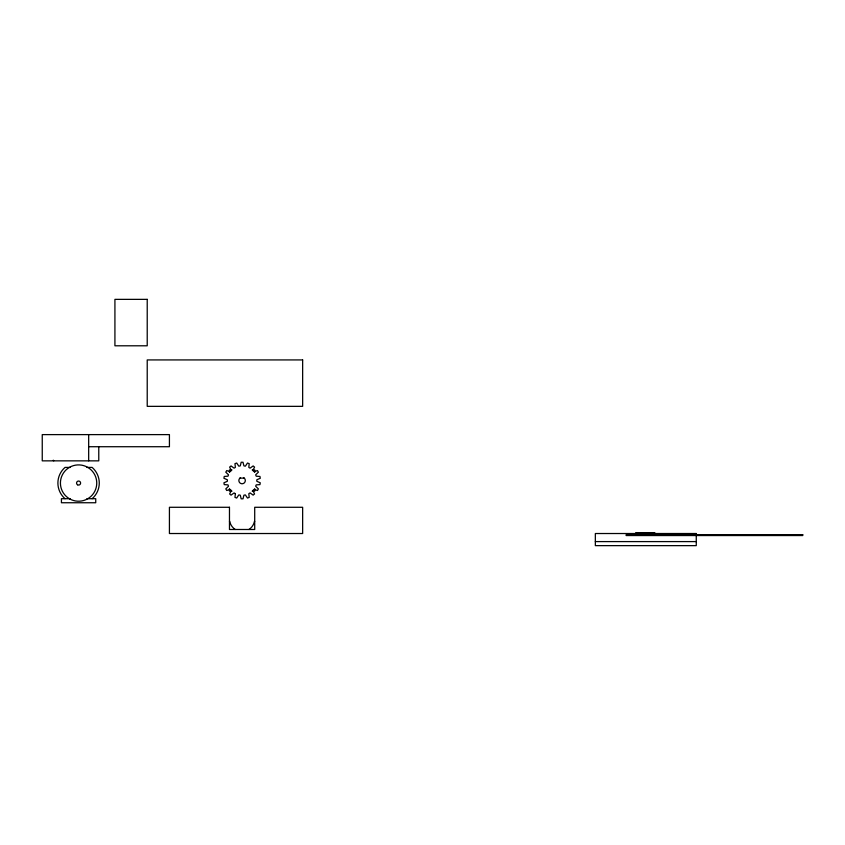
<?xml version="1.0" encoding="UTF-8"?>
<svg xmlns="http://www.w3.org/2000/svg" width="845" height="845" viewBox="0 0 845 845"><rect width="100%" height="100%" fill="white"/><g stroke="black" fill="none" stroke-linecap="round" stroke-linejoin="round"><path stroke-width="1.27" d="M88.672 446.72L169.422 446.72L169.422 434.615L42.25 434.615L42.25 460.852L98.77 460.852L98.77 446.72M70.198 467.412L65.044 467.412A20.692 20.692 0 0 0 65.044 498.698M86.972 467.412L92.126 467.412A20.692 20.692 0 0 1 92.126 498.698M231.995 469.936L229.47 469.936L229.47 472.429M252.18 469.936L254.704 469.936L254.704 472.429M239.948 478.112L244.226 478.112M231.995 491.135L229.47 491.135L229.47 488.642M252.18 491.135L254.704 491.135L254.704 488.642M70.198 498.698L61.431 498.698L61.431 502.743L95.738 502.743L95.738 498.698L86.972 498.698M229.47 521.407L229.724 521.407A12.612 12.612 0 0 0 235.248 529.488M254.704 521.407L254.451 521.407A12.612 12.612 0 0 1 248.937 529.488M595.345 541.592L696.269 541.592M654.812 533.522L654.812 532.72L635.715 532.72L635.715 533.522M88.672 434.615L88.672 460.852M243.856 477.826A3.232 3.232 0 0 1 244.522 482.653A3.232 3.232 0 0 1 239.653 482.653A3.232 3.232 0 0 1 240.318 477.826M53.731 460.852A20.692 20.692 0 0 1 53.277 460.198M235.364 493.66L234.973 497.409L236.695 498.032L238.808 494.906L240.265 495.159L241.174 498.825L243.001 498.825L243.92 495.159L245.377 494.906L247.479 498.032L249.201 497.409L248.81 493.66L250.088 492.92L253.141 495.128L254.546 493.955L252.898 490.565L253.849 489.435L257.471 490.47L258.38 488.885L255.676 486.266L256.183 484.872L259.943 484.607L260.26 482.812L256.817 481.27L256.817 479.791L260.26 478.259L259.943 476.453L256.183 476.189L255.676 474.805L258.38 472.186L257.471 470.602L253.849 471.637L252.898 470.507L254.546 467.116L253.141 465.944L250.088 468.151L248.81 467.412L249.201 463.662L247.479 463.039L245.377 466.165L243.92 465.901L243.001 462.247L241.174 462.247L240.265 465.901L238.808 466.165L236.695 463.039L234.973 463.662L235.364 467.412L234.086 468.151L231.034 465.944L229.639 467.116L231.287 470.507L230.336 471.637L226.713 470.602L225.795 472.186L228.509 474.805L228.002 476.189L224.242 476.453L223.925 478.259L227.368 479.791L227.368 481.27L223.925 482.812L224.242 484.607L228.002 484.872L228.509 486.266L225.795 488.885L226.713 490.47L230.336 489.435L231.287 490.565L229.639 493.955L231.034 495.128L234.086 492.92L235.364 493.66M147.22 299.362L114.92 299.362L114.92 345.795L147.22 345.795L147.22 299.362M302.647 359.928L147.22 359.928L147.22 406.35L302.647 406.35L302.647 359.928M229.47 507.285L169.422 507.285L169.422 533.522L302.647 533.522L302.647 507.285L254.704 507.285L254.704 529.488L229.47 529.488L229.47 507.285M696.269 533.522L595.345 533.522L595.345 545.638L696.269 545.638L696.269 533.522M802.75 534.737L626.124 534.737L626.124 535.54L802.75 535.54L802.75 534.737M77.571 484.808A2.017 2.017 0 0 0 80.602 483.055A2.017 2.017 0 0 0 77.571 481.312A2.017 2.017 0 0 0 77.571 484.808M69.501 498.793A18.167 18.167 0 0 0 96.752 483.055A18.167 18.167 0 0 0 69.501 467.327A18.167 18.167 0 0 0 69.501 498.793"/></g></svg>
